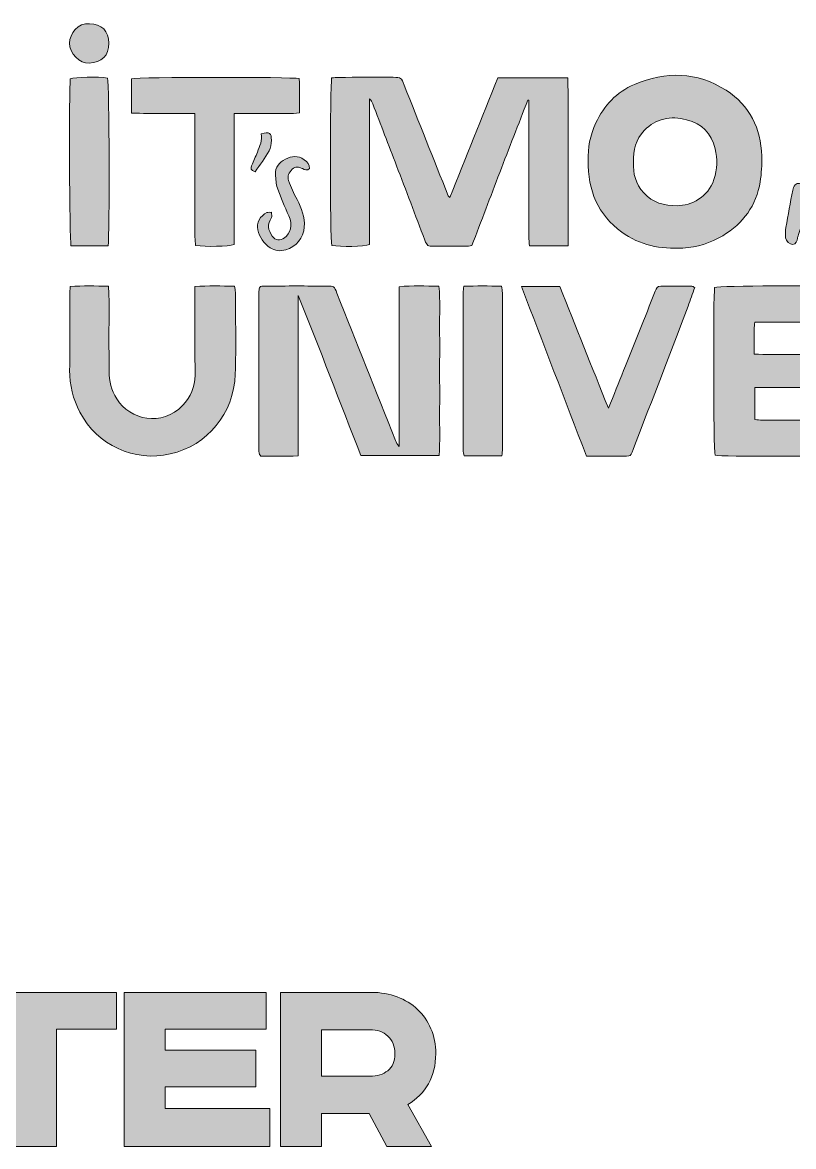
# Model space of a CAD drawing. Extents: x 187 to 1851, y -950 to -98.
# Drawn here: x 775.5 to 982.8, y -400.1 to -97.7 of the extents above; entities that cross this region are included whole.
import ezdxf

# ---------------------------------------------------------------- set-up
doc = ezdxf.new("R2010")
doc.units = 0
doc.header["$MEASUREMENT"] = 0
doc.layers.add('Слой 1', color=7, linetype='Continuous', lineweight=0)

# ---------------------------------------------------------------- blocks, each defined once
blk = doc.blocks.new('Block_1')
at = {"layer": 'Слой 1', "true_color": 0x000000, "transparency": 33554687}
h = blk.add_hatch(color=18, dxfattribs=at)
h.dxf.hatch_style = 2
edge = h.paths.add_edge_path()
edge.add_spline(control_points=[(793.53, -98), (796.78, -98.01), (798.77, -100), (798.78, -103.25), (798.79, -106.61), (796.78, -108.45), (793.43, -108.63), (790.94, -108.77), (788.06, -105.96), (788.13, -103.22), (788.19, -100.76), (790.51, -97.67), (793.53, -98)], knot_values=[0, 0, 0, 0, 1, 1, 1, 2, 2, 2, 3, 3, 3, 4, 4, 4, 4], degree=3, periodic=0)
h = blk.add_hatch(color=18, dxfattribs=at)
h.dxf.hatch_style = 2
edge = h.paths.add_edge_path()
edge.add_spline(control_points=[(939.81, -135.28), (939.63, -138.34), (940.43, -141.17), (942.56, -143.51), (944.97, -146.16), (948.05, -147.02), (951.57, -146.97), (955.33, -146.92), (959.88, -144.73), (961.45, -139.91), (962.35, -137.15), (962.45, -134.43), (961.77, -131.66), (960.77, -127.54), (958.23, -124.86), (954.1, -123.83), (949.8, -122.76), (945.82, -123.46), (942.69, -126.74), (940.49, -129.05), (939.64, -132), (939.81, -135.28)], knot_values=[0, 0, 0, 0, 1, 1, 1, 2, 2, 2, 3, 3, 3, 4, 4, 4, 5, 5, 5, 6, 6, 6, 7, 7, 7, 7], degree=3, periodic=0)
edge = h.paths.add_edge_path()
edge.add_spline(control_points=[(927.67, -134.74), (927.48, -131.56), (928.11, -128.03), (929.67, -124.72), (931.88, -120.02), (935.27, -116.4), (940.07, -114.36), (948.5, -110.78), (956.84, -110.85), (964.71, -115.93), (971.09, -120.03), (974.09, -126.13), (974.29, -133.62), (974.35, -135.93), (974.25, -138.29), (973.88, -140.58), (972.85, -146.96), (969.32, -151.68), (963.84, -155.04), (960.53, -157.07), (956.97, -158.13), (953.08, -158.36), (947.12, -158.71), (941.54, -157.66), (936.65, -154.08), (930.29, -149.42), (927.49, -143.02), (927.67, -134.74)], knot_values=[0, 0, 0, 0, 1, 1, 1, 2, 2, 2, 3, 3, 3, 4, 4, 4, 5, 5, 5, 6, 6, 6, 7, 7, 7, 8, 8, 8, 9, 9, 9, 9], degree=3, periodic=0)
h = blk.add_hatch(color=18, dxfattribs=at)
h.dxf.hatch_style = 2
edge = h.paths.add_edge_path()
edge.add_spline(control_points=[(798.52, -157.75), (795.12, -157.75), (791.82, -157.75), (788.56, -157.75), (788.15, -156.16), (788.02, -115.64), (788.38, -112.87), (789.68, -112.34), (795.81, -112.2), (798.41, -112.64), (798.86, -114.02), (799, -155.05), (798.52, -157.75)], knot_values=[0, 0, 0, 0, 1, 1, 1, 2, 2, 2, 3, 3, 3, 4, 4, 4, 4], degree=3, periodic=0)
h = blk.add_hatch(color=18, dxfattribs=at)
h.dxf.hatch_style = 2
edge = h.paths.add_edge_path()
edge.add_spline(control_points=[(804.85, -122.11), (804.85, -118.82), (804.85, -115.8), (804.85, -112.81), (806.54, -112.35), (847.84, -112.3), (849.91, -112.78), (850.11, -115.74), (850.02, -118.77), (849.97, -121.95), (847.89, -122.32), (845.96, -122.1), (844.06, -122.14), (842.19, -122.18), (840.32, -122.15), (838.45, -122.15), (836.53, -122.15), (834.62, -122.15), (832.43, -122.15), (832.43, -128.26), (832.43, -134.11), (832.43, -139.96), (832.43, -145.82), (832.43, -151.67), (832.43, -157.45), (830.82, -157.96), (824.93, -158.07), (822.04, -157.68), (821.99, -156.97), (821.89, -156.21), (821.89, -155.44), (821.88, -145.23), (821.88, -135.02), (821.88, -124.81), (821.88, -124.02), (821.88, -123.24), (821.88, -122.19), (816.1, -122.16), (810.54, -122.13), (804.85, -122.11)], knot_values=[0, 0, 0, 0, 1, 1, 1, 2, 2, 2, 3, 3, 3, 4, 4, 4, 5, 5, 5, 6, 6, 6, 7, 7, 7, 8, 8, 8, 9, 9, 9, 10, 10, 10, 11, 11, 11, 12, 12, 12, 13, 13, 13, 13], degree=3, periodic=0)
h = blk.add_hatch(color=18, dxfattribs=at)
h.dxf.hatch_style = 2
edge = h.paths.add_edge_path()
edge.add_spline(control_points=[(922.23, -157.79), (918.59, -157.79), (915.34, -157.79), (911.83, -157.79), (911.77, -156.9), (911.67, -156.07), (911.67, -155.24), (911.66, -143.75), (911.66, -132.26), (911.66, -120.77), (911.66, -120.05), (911.66, -119.32), (911.66, -118.6), (911.57, -118.58), (911.49, -118.56), (911.4, -118.54), (908.88, -125.05), (906.35, -131.55), (903.85, -138.06), (901.34, -144.6), (898.87, -151.14), (896.36, -157.72), (895.7, -157.78), (895.18, -157.88), (894.66, -157.88), (891.86, -157.89), (889.05, -157.9), (886.25, -157.88), (884.43, -157.87), (884.33, -157.82), (883.72, -156.22), (881.17, -149.56), (878.63, -142.88), (876.09, -136.21), (873.97, -130.67), (871.84, -125.12), (869.71, -119.58), (869.53, -119.1), (869.3, -118.64), (868.85, -118.22), (868.85, -131.3), (868.85, -144.39), (868.85, -157.42), (867.39, -157.98), (861.05, -158.1), (858.69, -157.65), (858.23, -156.16), (858.17, -114.72), (858.65, -112.56), (859.25, -112.52), (859.89, -112.44), (860.54, -112.44), (865.41, -112.43), (870.29, -112.43), (875.17, -112.43), (877.4, -112.43), (877.34, -112.47), (878.17, -114.56), (882.09, -124.48), (886.05, -134.4), (890.01, -144.31), (890.05, -144.43), (890.18, -144.51), (890.46, -144.8), (894.78, -134), (899.05, -123.31), (903.35, -112.56), (909.61, -112.56), (915.73, -112.56), (922.14, -112.56), (922.33, -117.59), (922.2, -122.57), (922.22, -127.54), (922.25, -132.55), (922.23, -137.56), (922.23, -142.57), (922.23, -147.57), (922.23, -152.56), (922.23, -157.79)], knot_values=[0, 0, 0, 0, 1, 1, 1, 2, 2, 2, 3, 3, 3, 4, 4, 4, 5, 5, 5, 6, 6, 6, 7, 7, 7, 8, 8, 8, 9, 9, 9, 10, 10, 10, 11, 11, 11, 12, 12, 12, 13, 13, 13, 14, 14, 14, 15, 15, 15, 16, 16, 16, 17, 17, 17, 18, 18, 18, 19, 19, 19, 20, 20, 20, 21, 21, 21, 22, 22, 22, 23, 23, 23, 24, 24, 24, 25, 25, 25, 26, 26, 26, 26], degree=3, periodic=0)
h = blk.add_hatch(color=18, dxfattribs=at)
h.dxf.hatch_style = 2
edge = h.paths.add_edge_path()
edge.add_spline(control_points=[(838.1, -137.85), (836.75, -137.51), (836.83, -136.91), (837.13, -136.21), (837.66, -134.99), (838.2, -133.78), (838.69, -132.54), (839.32, -130.95), (840.06, -129.38), (839.71, -127.62), (841.91, -127.05), (842.5, -127.41), (842.44, -129.37), (842.41, -130.34), (842.32, -131.44), (841.85, -132.25), (840.73, -134.19), (839.36, -135.99), (838.1, -137.85)], knot_values=[0, 0, 0, 0, 1, 1, 1, 2, 2, 2, 3, 3, 3, 4, 4, 4, 5, 5, 5, 6, 6, 6, 6], degree=3, periodic=0)
h = blk.add_hatch(color=18, dxfattribs=at)
h.dxf.hatch_style = 2
edge = h.paths.add_edge_path()
edge.add_spline(control_points=[(852.73, -136.99), (852.03, -137.68), (851.42, -137.25), (850.83, -136.99), (849.87, -136.56), (848.92, -136.34), (848.05, -137.17), (847.17, -138.01), (846.65, -139.07), (847.07, -140.23), (847.71, -141.97), (848.45, -143.68), (849.34, -145.31), (850.61, -147.64), (851.46, -150.03), (851.29, -152.73), (851.1, -155.57), (849.09, -158.08), (846.35, -158.85), (844.86, -159.27), (843.44, -159.13), (842.13, -158.29), (840.35, -157.16), (839.31, -155.45), (838.81, -153.47), (838.36, -151.66), (839.45, -149.66), (841.19, -148.85), (841.55, -148.68), (842.05, -148.79), (842.48, -148.76), (842.49, -149.25), (842.7, -149.87), (842.48, -150.19), (841.24, -151.94), (841.53, -153.56), (842.67, -155.18), (843.51, -156.35), (844.82, -156.53), (845.95, -155.63), (847.45, -154.42), (848.32, -152.29), (847.13, -149.67), (846.03, -147.25), (844.98, -144.8), (844.09, -142.29), (843.68, -141.13), (843.61, -139.82), (843.54, -138.57), (843.42, -136.6), (844.6, -135.32), (846.2, -134.46), (847.89, -133.54), (849.63, -133.42), (851.3, -134.6), (852.15, -135.2), (852.76, -135.92), (852.73, -136.99)], knot_values=[0, 0, 0, 0, 1, 1, 1, 2, 2, 2, 3, 3, 3, 4, 4, 4, 5, 5, 5, 6, 6, 6, 7, 7, 7, 8, 8, 8, 9, 9, 9, 10, 10, 10, 11, 11, 11, 12, 12, 12, 13, 13, 13, 14, 14, 14, 15, 15, 15, 16, 16, 16, 17, 17, 17, 18, 18, 18, 19, 19, 19, 19], degree=3, periodic=0)
h = blk.add_hatch(color=18, dxfattribs=at)
h.dxf.hatch_style = 2
edge = h.paths.add_edge_path()
edge.add_spline(control_points=[(986.1, -144.07), (987.04, -143.14), (987.82, -142.34), (988.62, -141.56), (991, -139.23), (993.2, -139.7), (994.7, -143.02), (994.27, -143.13), (993.81, -143.4), (993.48, -143.29), (992.49, -142.96), (991.79, -143.38), (991.13, -143.98), (987.68, -147.08), (985.19, -150.79), (984, -155.32), (983.96, -155.44), (983.95, -155.58), (983.92, -155.71), (983.72, -156.46), (983.7, -157.39), (982.59, -157.4), (981.85, -157.41), (980.8, -156.49), (980.71, -155.58), (980.6, -154.67), (980.64, -153.71), (980.79, -152.8), (981.37, -149.46), (982, -146.13), (982.65, -142.8), (982.75, -142.3), (982.95, -141.75), (983.28, -141.39), (983.96, -140.67), (984.98, -140.89), (985.43, -141.78), (985.6, -142.13), (985.68, -142.53), (985.8, -142.92), (985.89, -143.22), (985.96, -143.53), (986.1, -144.07)], knot_values=[0, 0, 0, 0, 1, 1, 1, 2, 2, 2, 3, 3, 3, 4, 4, 4, 5, 5, 5, 6, 6, 6, 7, 7, 7, 8, 8, 8, 9, 9, 9, 10, 10, 10, 11, 11, 11, 12, 12, 12, 13, 13, 13, 14, 14, 14, 14], degree=3, periodic=0)
h = blk.add_hatch(color=18, dxfattribs=at)
h.dxf.hatch_style = 2
edge = h.paths.add_edge_path()
edge.add_spline(control_points=[(788.34, -168.72), (791.81, -168.48), (795.11, -168.56), (798.63, -168.66), (798.68, -169.57), (798.77, -170.34), (798.78, -171.11), (798.79, -177.92), (798.76, -184.73), (798.8, -191.54), (798.81, -194.18), (799.44, -196.65), (800.85, -198.95), (804.38, -204.69), (813.1, -206.52), (818.59, -200.69), (820.78, -198.37), (821.91, -195.75), (821.91, -192.6), (821.9, -185.46), (821.9, -178.31), (821.9, -171.17), (821.9, -170.45), (821.9, -169.72), (821.9, -168.75), (825.51, -168.44), (828.94, -168.61), (832.52, -168.64), (832.62, -169.24), (832.77, -169.75), (832.77, -170.25), (832.79, -177.59), (833.01, -184.94), (832.73, -192.28), (832.32, -202.95), (825.36, -211.43), (815.26, -213.77), (805.59, -216.01), (795.62, -211.45), (790.96, -202.57), (789.09, -199), (788.16, -195.27), (788.2, -191.24), (788.26, -184.5), (788.21, -177.75), (788.22, -171.01), (788.22, -170.3), (788.29, -169.58), (788.34, -168.72)], knot_values=[0, 0, 0, 0, 1, 1, 1, 2, 2, 2, 3, 3, 3, 4, 4, 4, 5, 5, 5, 6, 6, 6, 7, 7, 7, 8, 8, 8, 9, 9, 9, 10, 10, 10, 11, 11, 11, 12, 12, 12, 13, 13, 13, 14, 14, 14, 15, 15, 15, 16, 16, 16, 16], degree=3, periodic=0)
h = blk.add_hatch(color=18, dxfattribs=at)
h.dxf.hatch_style = 2
edge = h.paths.add_edge_path()
edge.add_spline(control_points=[(839.5, -168.69), (840.05, -168.65), (840.58, -168.59), (841.1, -168.59), (846.51, -168.58), (851.92, -168.58), (857.33, -168.59), (859.33, -168.59), (859.32, -168.61), (860.08, -170.51), (865.33, -183.71), (870.58, -196.92), (875.83, -210.12), (876.05, -210.67), (876.31, -211.21), (876.81, -211.76), (876.81, -204.63), (876.81, -197.5), (876.81, -190.37), (876.81, -183.24), (876.81, -176.11), (876.81, -168.78), (880.45, -168.41), (883.87, -168.63), (887.5, -168.63), (887.89, -172.55), (887.64, -176.33), (887.68, -180.1), (887.73, -183.91), (887.69, -187.72), (887.69, -191.52), (887.69, -195.26), (887.72, -199), (887.68, -202.74), (887.65, -206.53), (887.84, -210.31), (887.56, -214.23), (880.53, -214.23), (873.68, -214.23), (866.54, -214.23), (860.88, -199.99), (855.54, -185.49), (849.61, -171.15), (849.61, -185.45), (849.61, -199.75), (849.61, -214.32), (846.11, -214.44), (842.81, -214.37), (839.64, -214.36), (839.45, -214.15), (839.4, -214.1), (839.36, -214.05), (839.32, -214), (839.26, -213.95), (839.25, -213.89), (839.19, -213.63), (839.11, -213.37), (839.11, -213.11), (839.1, -198.82), (839.1, -184.53), (839.1, -170.24), (839.1, -169.9), (839.14, -169.57), (839.19, -169.24), (839.21, -169.12), (839.32, -169.02), (839.5, -168.69)], knot_values=[0, 0, 0, 0, 1, 1, 1, 2, 2, 2, 3, 3, 3, 4, 4, 4, 5, 5, 5, 6, 6, 6, 7, 7, 7, 8, 8, 8, 9, 9, 9, 10, 10, 10, 11, 11, 11, 12, 12, 12, 13, 13, 13, 14, 14, 14, 15, 15, 15, 16, 16, 16, 17, 17, 17, 18, 18, 18, 19, 19, 19, 20, 20, 20, 21, 21, 21, 22, 22, 22, 22], degree=3, periodic=0)
h = blk.add_hatch(color=18, dxfattribs=at)
h.dxf.hatch_style = 2
edge = h.paths.add_edge_path()
edge.add_spline(control_points=[(904.41, -214.28), (900.93, -214.28), (897.68, -214.28), (894.26, -214.28), (894.17, -213.74), (894.02, -213.24), (894.02, -212.74), (894.01, -198.59), (894.01, -184.44), (894.02, -170.29), (894.02, -169.83), (894.11, -169.38), (894.2, -168.64), (897.54, -168.54), (900.84, -168.57), (904.35, -168.64), (904.43, -169.3), (904.56, -169.87), (904.57, -170.44), (904.58, -184.45), (904.58, -198.47), (904.57, -212.49), (904.57, -213), (904.48, -213.52), (904.41, -214.28)], knot_values=[0, 0, 0, 0, 1, 1, 1, 2, 2, 2, 3, 3, 3, 4, 4, 4, 5, 5, 5, 6, 6, 6, 7, 7, 7, 8, 8, 8, 8], degree=3, periodic=0)
h = blk.add_hatch(color=18, dxfattribs=at)
h.dxf.hatch_style = 2
edge = h.paths.add_edge_path()
edge.add_spline(control_points=[(927.17, -214.38), (921.31, -199.09), (915.55, -184.04), (909.69, -168.73), (913.28, -168.73), (916.51, -168.73), (919.97, -168.73), (924.28, -179.49), (928.61, -190.3), (933.08, -201.47), (934.54, -197.86), (935.87, -194.62), (937.17, -191.36), (940.01, -184.24), (942.84, -177.11), (945.65, -169.97), (945.94, -169.24), (946.21, -168.6), (947.13, -168.6), (949.93, -168.61), (952.74, -168.62), (955.54, -168.65), (955.72, -168.65), (955.89, -168.81), (956.28, -169), (955.69, -170.67), (955.13, -172.36), (954.49, -174.02), (949.71, -186.54), (944.94, -199.08), (940.09, -211.58), (938.87, -214.72), (939.61, -214.36), (935.97, -214.38), (933.1, -214.39), (930.24, -214.38), (927.17, -214.38)], knot_values=[0, 0, 0, 0, 1, 1, 1, 2, 2, 2, 3, 3, 3, 4, 4, 4, 5, 5, 5, 6, 6, 6, 7, 7, 7, 8, 8, 8, 9, 9, 9, 10, 10, 10, 11, 11, 11, 12, 12, 12, 12], degree=3, periodic=0)
h = blk.add_hatch(color=18, dxfattribs=at)
h.dxf.hatch_style = 2
edge = h.paths.add_edge_path()
edge.add_spline(control_points=[(972.45, -178.29), (972.38, -179.09), (972.3, -179.61), (972.29, -180.12), (972.28, -182.31), (972.29, -184.5), (972.29, -186.91), (978.44, -187.21), (984.42, -186.84), (990.31, -187.11), (990.79, -188.8), (990.84, -193.66), (990.4, -195.76), (988.5, -196.11), (986.51, -195.87), (984.54, -195.91), (982.53, -195.95), (980.53, -195.92), (978.53, -195.92), (976.54, -195.92), (974.56, -195.92), (972.43, -195.92), (972.43, -198.87), (972.43, -201.58), (972.43, -204.53), (973.12, -204.58), (973.82, -204.67), (974.52, -204.68), (980.47, -204.69), (986.41, -204.68), (992.35, -204.69), (993.06, -204.69), (993.77, -204.77), (994.61, -204.82), (994.61, -208.03), (994.61, -211.06), (994.61, -214.04), (992.84, -214.48), (963.53, -214.51), (961.75, -214.11), (961.33, -212.67), (961.23, -171.17), (961.64, -168.97), (962.94, -168.52), (991.73, -168.38), (994.34, -168.82), (994.84, -170.13), (994.97, -175.24), (994.53, -178.1), (992.77, -178.48), (990.91, -178.23), (989.08, -178.28), (987.28, -178.32), (985.47, -178.29), (983.67, -178.29), (981.8, -178.29), (979.93, -178.29), (978.06, -178.29), (976.27, -178.29), (974.47, -178.29), (972.45, -178.29)], knot_values=[0, 0, 0, 0, 1, 1, 1, 2, 2, 2, 3, 3, 3, 4, 4, 4, 5, 5, 5, 6, 6, 6, 7, 7, 7, 8, 8, 8, 9, 9, 9, 10, 10, 10, 11, 11, 11, 12, 12, 12, 13, 13, 13, 14, 14, 14, 15, 15, 15, 16, 16, 16, 17, 17, 17, 18, 18, 18, 19, 19, 19, 20, 20, 20, 20], degree=3, periodic=0)
at = {"layer": 'Слой 1'}
for points, knots in [([(793.53, -98), (796.78, -98.01), (798.77, -100), (798.78, -103.25), (798.79, -106.61), (796.78, -108.45), (793.43, -108.63), (790.94, -108.77), (788.06, -105.96), (788.13, -103.22), (788.19, -100.76), (790.51, -97.67), (793.53, -98)], [0, 0, 0, 0, 1, 1, 1, 2, 2, 2, 3, 3, 3, 4, 4, 4, 4]), ([(927.67, -134.74), (927.48, -131.56), (928.11, -128.03), (929.67, -124.72), (931.88, -120.02), (935.27, -116.4), (940.07, -114.36), (948.5, -110.78), (956.84, -110.85), (964.71, -115.93), (971.09, -120.03), (974.09, -126.13), (974.29, -133.62), (974.35, -135.93), (974.25, -138.29), (973.88, -140.58), (972.85, -146.96), (969.32, -151.68), (963.84, -155.04), (960.53, -157.07), (956.97, -158.13), (953.08, -158.36), (947.12, -158.71), (941.54, -157.66), (936.65, -154.08), (930.29, -149.42), (927.49, -143.02), (927.67, -134.74)], [0, 0, 0, 0, 1, 1, 1, 2, 2, 2, 3, 3, 3, 4, 4, 4, 5, 5, 5, 6, 6, 6, 7, 7, 7, 8, 8, 8, 9, 9, 9, 9]), ([(798.52, -157.75), (795.12, -157.75), (791.82, -157.75), (788.56, -157.75), (788.15, -156.16), (788.02, -115.64), (788.38, -112.87), (789.68, -112.34), (795.81, -112.2), (798.41, -112.64), (798.86, -114.02), (799, -155.05), (798.52, -157.75)], [0, 0, 0, 0, 1, 1, 1, 2, 2, 2, 3, 3, 3, 4, 4, 4, 4]), ([(804.85, -122.11), (804.85, -118.82), (804.85, -115.8), (804.85, -112.81), (806.54, -112.35), (847.84, -112.3), (849.91, -112.78), (850.11, -115.74), (850.02, -118.77), (849.97, -121.95), (847.89, -122.32), (845.96, -122.1), (844.06, -122.14), (842.19, -122.18), (840.32, -122.15), (838.45, -122.15), (836.53, -122.15), (834.62, -122.15), (832.43, -122.15), (832.43, -128.26), (832.43, -134.11), (832.43, -139.96), (832.43, -145.82), (832.43, -151.67), (832.43, -157.45), (830.82, -157.96), (824.93, -158.07), (822.04, -157.68), (821.99, -156.97), (821.89, -156.21), (821.89, -155.44), (821.88, -145.23), (821.88, -135.02), (821.88, -124.81), (821.88, -124.02), (821.88, -123.24), (821.88, -122.19), (816.1, -122.16), (810.54, -122.13), (804.85, -122.11)], [0, 0, 0, 0, 1, 1, 1, 2, 2, 2, 3, 3, 3, 4, 4, 4, 5, 5, 5, 6, 6, 6, 7, 7, 7, 8, 8, 8, 9, 9, 9, 10, 10, 10, 11, 11, 11, 12, 12, 12, 13, 13, 13, 13]), ([(922.23, -157.79), (918.59, -157.79), (915.34, -157.79), (911.83, -157.79), (911.77, -156.9), (911.67, -156.07), (911.67, -155.24), (911.66, -143.75), (911.66, -132.26), (911.66, -120.77), (911.66, -120.05), (911.66, -119.32), (911.66, -118.6), (911.57, -118.58), (911.49, -118.56), (911.4, -118.54), (908.88, -125.05), (906.35, -131.55), (903.85, -138.06), (901.34, -144.6), (898.87, -151.14), (896.36, -157.72), (895.7, -157.78), (895.18, -157.88), (894.66, -157.88), (891.86, -157.89), (889.05, -157.9), (886.25, -157.88), (884.43, -157.87), (884.33, -157.82), (883.72, -156.22), (881.17, -149.56), (878.63, -142.88), (876.09, -136.21), (873.97, -130.67), (871.84, -125.12), (869.71, -119.58), (869.53, -119.1), (869.3, -118.64), (868.85, -118.22), (868.85, -131.3), (868.85, -144.39), (868.85, -157.42), (867.39, -157.98), (861.05, -158.1), (858.69, -157.65), (858.23, -156.16), (858.17, -114.72), (858.65, -112.56), (859.25, -112.52), (859.89, -112.44), (860.54, -112.44), (865.41, -112.43), (870.29, -112.43), (875.17, -112.43), (877.4, -112.43), (877.34, -112.47), (878.17, -114.56), (882.09, -124.48), (886.05, -134.4), (890.01, -144.31), (890.05, -144.43), (890.18, -144.51), (890.46, -144.8), (894.78, -134), (899.05, -123.31), (903.35, -112.56), (909.61, -112.56), (915.73, -112.56), (922.14, -112.56), (922.33, -117.59), (922.2, -122.57), (922.22, -127.54), (922.25, -132.55), (922.23, -137.56), (922.23, -142.57), (922.23, -147.57), (922.23, -152.56), (922.23, -157.79)], [0, 0, 0, 0, 1, 1, 1, 2, 2, 2, 3, 3, 3, 4, 4, 4, 5, 5, 5, 6, 6, 6, 7, 7, 7, 8, 8, 8, 9, 9, 9, 10, 10, 10, 11, 11, 11, 12, 12, 12, 13, 13, 13, 14, 14, 14, 15, 15, 15, 16, 16, 16, 17, 17, 17, 18, 18, 18, 19, 19, 19, 20, 20, 20, 21, 21, 21, 22, 22, 22, 23, 23, 23, 24, 24, 24, 25, 25, 25, 26, 26, 26, 26]), ([(939.81, -135.28), (939.63, -138.34), (940.43, -141.17), (942.56, -143.51), (944.97, -146.16), (948.05, -147.02), (951.57, -146.97), (955.33, -146.92), (959.88, -144.73), (961.45, -139.91), (962.35, -137.15), (962.45, -134.43), (961.77, -131.66), (960.77, -127.54), (958.23, -124.86), (954.1, -123.83), (949.8, -122.76), (945.82, -123.46), (942.69, -126.74), (940.49, -129.05), (939.64, -132), (939.81, -135.28)], [0, 0, 0, 0, 1, 1, 1, 2, 2, 2, 3, 3, 3, 4, 4, 4, 5, 5, 5, 6, 6, 6, 7, 7, 7, 7]), ([(838.1, -137.85), (836.75, -137.51), (836.83, -136.91), (837.13, -136.21), (837.66, -134.99), (838.2, -133.78), (838.69, -132.54), (839.32, -130.95), (840.06, -129.38), (839.71, -127.62), (841.91, -127.05), (842.5, -127.41), (842.44, -129.37), (842.41, -130.34), (842.32, -131.44), (841.85, -132.25), (840.73, -134.19), (839.36, -135.99), (838.1, -137.85)], [0, 0, 0, 0, 1, 1, 1, 2, 2, 2, 3, 3, 3, 4, 4, 4, 5, 5, 5, 6, 6, 6, 6]), ([(852.73, -136.99), (852.03, -137.68), (851.42, -137.25), (850.83, -136.99), (849.87, -136.56), (848.92, -136.34), (848.05, -137.17), (847.17, -138.01), (846.65, -139.07), (847.07, -140.23), (847.71, -141.97), (848.45, -143.68), (849.34, -145.31), (850.61, -147.64), (851.46, -150.03), (851.29, -152.73), (851.1, -155.57), (849.09, -158.08), (846.35, -158.85), (844.86, -159.27), (843.44, -159.13), (842.13, -158.29), (840.35, -157.16), (839.31, -155.45), (838.81, -153.47), (838.36, -151.66), (839.45, -149.66), (841.19, -148.85), (841.55, -148.68), (842.05, -148.79), (842.48, -148.76), (842.49, -149.25), (842.7, -149.87), (842.48, -150.19), (841.24, -151.94), (841.53, -153.56), (842.67, -155.18), (843.51, -156.35), (844.82, -156.53), (845.95, -155.63), (847.45, -154.42), (848.32, -152.29), (847.13, -149.67), (846.03, -147.25), (844.98, -144.8), (844.09, -142.29), (843.68, -141.13), (843.61, -139.82), (843.54, -138.57), (843.42, -136.6), (844.6, -135.32), (846.2, -134.46), (847.89, -133.54), (849.63, -133.42), (851.3, -134.6), (852.15, -135.2), (852.76, -135.92), (852.73, -136.99)], [0, 0, 0, 0, 1, 1, 1, 2, 2, 2, 3, 3, 3, 4, 4, 4, 5, 5, 5, 6, 6, 6, 7, 7, 7, 8, 8, 8, 9, 9, 9, 10, 10, 10, 11, 11, 11, 12, 12, 12, 13, 13, 13, 14, 14, 14, 15, 15, 15, 16, 16, 16, 17, 17, 17, 18, 18, 18, 19, 19, 19, 19]), ([(986.1, -144.07), (987.04, -143.14), (987.82, -142.34), (988.62, -141.56), (991, -139.23), (993.2, -139.7), (994.7, -143.02), (994.27, -143.13), (993.81, -143.4), (993.48, -143.29), (992.49, -142.96), (991.79, -143.38), (991.13, -143.98), (987.68, -147.08), (985.19, -150.79), (984, -155.32), (983.96, -155.44), (983.95, -155.58), (983.92, -155.71), (983.72, -156.46), (983.7, -157.39), (982.59, -157.4), (981.85, -157.41), (980.8, -156.49), (980.71, -155.58), (980.6, -154.67), (980.64, -153.71), (980.79, -152.8), (981.37, -149.46), (982, -146.13), (982.65, -142.8), (982.75, -142.3), (982.95, -141.75), (983.28, -141.39), (983.96, -140.67), (984.98, -140.89), (985.43, -141.78), (985.6, -142.13), (985.68, -142.53), (985.8, -142.92), (985.89, -143.22), (985.96, -143.53), (986.1, -144.07)], [0, 0, 0, 0, 1, 1, 1, 2, 2, 2, 3, 3, 3, 4, 4, 4, 5, 5, 5, 6, 6, 6, 7, 7, 7, 8, 8, 8, 9, 9, 9, 10, 10, 10, 11, 11, 11, 12, 12, 12, 13, 13, 13, 14, 14, 14, 14]), ([(788.34, -168.72), (791.81, -168.48), (795.11, -168.56), (798.63, -168.66), (798.68, -169.57), (798.77, -170.34), (798.78, -171.11), (798.79, -177.92), (798.76, -184.73), (798.8, -191.54), (798.81, -194.18), (799.44, -196.65), (800.85, -198.95), (804.38, -204.69), (813.1, -206.52), (818.59, -200.69), (820.78, -198.37), (821.91, -195.75), (821.91, -192.6), (821.9, -185.46), (821.9, -178.31), (821.9, -171.17), (821.9, -170.45), (821.9, -169.72), (821.9, -168.75), (825.51, -168.44), (828.94, -168.61), (832.52, -168.64), (832.62, -169.24), (832.77, -169.75), (832.77, -170.25), (832.79, -177.59), (833.01, -184.94), (832.73, -192.28), (832.32, -202.95), (825.36, -211.43), (815.26, -213.77), (805.59, -216.01), (795.62, -211.45), (790.96, -202.57), (789.09, -199), (788.16, -195.27), (788.2, -191.24), (788.26, -184.5), (788.21, -177.75), (788.22, -171.01), (788.22, -170.3), (788.29, -169.58), (788.34, -168.72)], [0, 0, 0, 0, 1, 1, 1, 2, 2, 2, 3, 3, 3, 4, 4, 4, 5, 5, 5, 6, 6, 6, 7, 7, 7, 8, 8, 8, 9, 9, 9, 10, 10, 10, 11, 11, 11, 12, 12, 12, 13, 13, 13, 14, 14, 14, 15, 15, 15, 16, 16, 16, 16]), ([(839.5, -168.69), (840.05, -168.65), (840.58, -168.59), (841.1, -168.59), (846.51, -168.58), (851.92, -168.58), (857.33, -168.59), (859.33, -168.59), (859.32, -168.61), (860.08, -170.51), (865.33, -183.71), (870.58, -196.92), (875.83, -210.12), (876.05, -210.67), (876.31, -211.21), (876.81, -211.76), (876.81, -204.63), (876.81, -197.5), (876.81, -190.37), (876.81, -183.24), (876.81, -176.11), (876.81, -168.78), (880.45, -168.41), (883.87, -168.63), (887.5, -168.63), (887.89, -172.55), (887.64, -176.33), (887.68, -180.1), (887.73, -183.91), (887.69, -187.72), (887.69, -191.52), (887.69, -195.26), (887.72, -199), (887.68, -202.74), (887.65, -206.53), (887.84, -210.31), (887.56, -214.23), (880.53, -214.23), (873.68, -214.23), (866.54, -214.23), (860.88, -199.99), (855.54, -185.49), (849.61, -171.15), (849.61, -185.45), (849.61, -199.75), (849.61, -214.32), (846.11, -214.44), (842.81, -214.37), (839.64, -214.36), (839.45, -214.15), (839.4, -214.1), (839.36, -214.05), (839.32, -214), (839.26, -213.95), (839.25, -213.89), (839.19, -213.63), (839.11, -213.37), (839.11, -213.11), (839.1, -198.82), (839.1, -184.53), (839.1, -170.24), (839.1, -169.9), (839.14, -169.57), (839.19, -169.24), (839.21, -169.12), (839.32, -169.02), (839.5, -168.69)], [0, 0, 0, 0, 1, 1, 1, 2, 2, 2, 3, 3, 3, 4, 4, 4, 5, 5, 5, 6, 6, 6, 7, 7, 7, 8, 8, 8, 9, 9, 9, 10, 10, 10, 11, 11, 11, 12, 12, 12, 13, 13, 13, 14, 14, 14, 15, 15, 15, 16, 16, 16, 17, 17, 17, 18, 18, 18, 19, 19, 19, 20, 20, 20, 21, 21, 21, 22, 22, 22, 22]), ([(904.41, -214.28), (900.93, -214.28), (897.68, -214.28), (894.26, -214.28), (894.17, -213.74), (894.02, -213.24), (894.02, -212.74), (894.01, -198.59), (894.01, -184.44), (894.02, -170.29), (894.02, -169.83), (894.11, -169.38), (894.2, -168.64), (897.54, -168.54), (900.84, -168.57), (904.35, -168.64), (904.43, -169.3), (904.56, -169.87), (904.57, -170.44), (904.58, -184.45), (904.58, -198.47), (904.57, -212.49), (904.57, -213), (904.48, -213.52), (904.41, -214.28)], [0, 0, 0, 0, 1, 1, 1, 2, 2, 2, 3, 3, 3, 4, 4, 4, 5, 5, 5, 6, 6, 6, 7, 7, 7, 8, 8, 8, 8]), ([(927.17, -214.38), (921.31, -199.09), (915.55, -184.04), (909.69, -168.73), (913.28, -168.73), (916.51, -168.73), (919.97, -168.73), (924.28, -179.49), (928.61, -190.3), (933.08, -201.47), (934.54, -197.86), (935.87, -194.62), (937.17, -191.36), (940.01, -184.24), (942.84, -177.11), (945.65, -169.97), (945.94, -169.24), (946.21, -168.6), (947.13, -168.6), (949.93, -168.61), (952.74, -168.62), (955.54, -168.65), (955.72, -168.65), (955.89, -168.81), (956.28, -169), (955.69, -170.67), (955.13, -172.36), (954.49, -174.02), (949.71, -186.54), (944.94, -199.08), (940.09, -211.58), (938.87, -214.72), (939.61, -214.36), (935.97, -214.38), (933.1, -214.39), (930.24, -214.38), (927.17, -214.38)], [0, 0, 0, 0, 1, 1, 1, 2, 2, 2, 3, 3, 3, 4, 4, 4, 5, 5, 5, 6, 6, 6, 7, 7, 7, 8, 8, 8, 9, 9, 9, 10, 10, 10, 11, 11, 11, 12, 12, 12, 12]), ([(972.45, -178.29), (972.38, -179.09), (972.3, -179.61), (972.29, -180.12), (972.28, -182.31), (972.29, -184.5), (972.29, -186.91), (978.44, -187.21), (984.42, -186.84), (990.31, -187.11), (990.79, -188.8), (990.84, -193.66), (990.4, -195.76), (988.5, -196.11), (986.51, -195.87), (984.54, -195.91), (982.53, -195.95), (980.53, -195.92), (978.53, -195.92), (976.54, -195.92), (974.56, -195.92), (972.43, -195.92), (972.43, -198.87), (972.43, -201.58), (972.43, -204.53), (973.12, -204.58), (973.82, -204.67), (974.52, -204.68), (980.47, -204.69), (986.41, -204.68), (992.35, -204.69), (993.06, -204.69), (993.77, -204.77), (994.61, -204.82), (994.61, -208.03), (994.61, -211.06), (994.61, -214.04), (992.84, -214.48), (963.53, -214.51), (961.75, -214.11), (961.33, -212.67), (961.23, -171.17), (961.64, -168.97), (962.94, -168.52), (991.73, -168.38), (994.34, -168.82), (994.84, -170.13), (994.97, -175.24), (994.53, -178.1), (992.77, -178.48), (990.91, -178.23), (989.08, -178.28), (987.28, -178.32), (985.47, -178.29), (983.67, -178.29), (981.8, -178.29), (979.93, -178.29), (978.06, -178.29), (976.27, -178.29), (974.47, -178.29), (972.45, -178.29)], [0, 0, 0, 0, 1, 1, 1, 2, 2, 2, 3, 3, 3, 4, 4, 4, 5, 5, 5, 6, 6, 6, 7, 7, 7, 8, 8, 8, 9, 9, 9, 10, 10, 10, 11, 11, 11, 12, 12, 12, 13, 13, 13, 14, 14, 14, 15, 15, 15, 16, 16, 16, 17, 17, 17, 18, 18, 18, 19, 19, 19, 20, 20, 20, 20])]:
    blk.add_open_spline(points, degree=3, knots=knots, dxfattribs=at)
blk = doc.blocks.new('Block_0')
at = {"layer": 'Слой 1'}
blk.add_blockref('Block_1', (0, 0), dxfattribs=at)
blk = doc.blocks.new('Block_33')
at = {"layer": 'Слой 1', "true_color": 0x000000, "transparency": 33554687}
h = blk.add_hatch(color=18, dxfattribs=at)
h.dxf.hatch_style = 2
edge = h.paths.add_edge_path()
edge.add_spline(control_points=[(800.78, -358.66), (800.78, -358.66), (800.78, -368.56), (800.78, -368.56), (800.78, -368.56), (784.65, -368.56), (784.65, -368.56), (784.65, -368.56), (784.65, -400.13), (784.65, -400.13), (784.65, -400.13), (773.63, -400.13), (773.63, -400.13), (773.63, -400.13), (773.63, -368.56), (773.63, -368.56), (773.63, -368.56), (757.5, -368.56), (757.5, -368.56), (757.5, -368.56), (757.5, -358.66), (757.5, -358.66), (757.5, -358.66), (800.78, -358.66), (800.78, -358.66)], knot_values=[0, 0, 0, 0, 1, 1, 1, 2, 2, 2, 3, 3, 3, 4, 4, 4, 5, 5, 5, 6, 6, 6, 7, 7, 7, 8, 8, 8, 8], degree=3, periodic=0)
h = blk.add_hatch(color=18, dxfattribs=at)
h.dxf.hatch_style = 2
edge = h.paths.add_edge_path()
edge.add_spline(control_points=[(841.05, -358.66), (841.05, -358.66), (841.05, -368.56), (841.05, -368.56), (841.05, -368.56), (813.9, -368.56), (813.9, -368.56), (813.9, -368.56), (813.9, -374.18), (813.9, -374.18), (813.9, -374.18), (838.28, -374.18), (838.28, -374.18), (838.28, -374.18), (838.28, -384.08), (838.28, -384.08), (838.28, -384.08), (813.9, -384.08), (813.9, -384.08), (813.9, -384.08), (813.9, -389.93), (813.9, -389.93), (813.9, -389.93), (842.03, -389.93), (842.03, -389.93), (842.03, -389.93), (842.03, -400.13), (842.03, -400.13), (842.03, -400.13), (802.88, -400.13), (802.88, -400.13), (802.88, -400.13), (802.88, -358.66), (802.88, -358.66), (802.88, -358.66), (841.05, -358.66), (841.05, -358.66)], knot_values=[0, 0, 0, 0, 1, 1, 1, 2, 2, 2, 3, 3, 3, 4, 4, 4, 5, 5, 5, 6, 6, 6, 7, 7, 7, 8, 8, 8, 9, 9, 9, 10, 10, 10, 11, 11, 11, 12, 12, 12, 12], degree=3, periodic=0)
h = blk.add_hatch(color=18, dxfattribs=at)
h.dxf.hatch_style = 2
edge = h.paths.add_edge_path()
edge.add_spline(control_points=[(855.9, -381.23), (855.9, -381.23), (868.95, -381.23), (868.95, -381.23), (870.9, -381.23), (872.5, -380.73), (873.75, -379.73), (875, -378.73), (875.63, -377.21), (875.63, -375.16), (875.63, -373.16), (875, -371.58), (873.75, -370.43), (872.5, -369.28), (870.9, -368.71), (868.95, -368.71), (868.95, -368.71), (855.9, -368.71), (855.9, -368.71), (855.9, -368.71), (855.9, -381.23), (855.9, -381.23)], knot_values=[0, 0, 0, 0, 1, 1, 1, 2, 2, 2, 3, 3, 3, 4, 4, 4, 5, 5, 5, 6, 6, 6, 7, 7, 7, 7], degree=3, periodic=0)
edge = h.paths.add_edge_path()
edge.add_spline(control_points=[(869.36, -358.66), (871.85, -358.66), (874.16, -359.06), (876.28, -359.86), (878.4, -360.66), (880.22, -361.78), (881.75, -363.23), (883.27, -364.69), (884.47, -366.42), (885.34, -368.45), (886.21, -370.47), (886.65, -372.71), (886.65, -375.16), (886.65, -378.26), (885.99, -380.96), (884.67, -383.26), (883.34, -385.56), (881.51, -387.41), (879.16, -388.81), (879.16, -388.81), (885.46, -400.13), (885.46, -400.13), (885.46, -400.13), (873.49, -400.13), (873.49, -400.13), (873.49, -400.13), (868.77, -391.28), (868.77, -391.28), (868.77, -391.28), (855.9, -391.28), (855.9, -391.28), (855.9, -391.28), (855.9, -400.13), (855.9, -400.13), (855.9, -400.13), (844.88, -400.13), (844.88, -400.13), (844.88, -400.13), (844.88, -358.66), (844.88, -358.66), (844.88, -358.66), (869.36, -358.66), (869.36, -358.66)], knot_values=[0, 0, 0, 0, 1, 1, 1, 2, 2, 2, 3, 3, 3, 4, 4, 4, 5, 5, 5, 6, 6, 6, 7, 7, 7, 8, 8, 8, 9, 9, 9, 10, 10, 10, 11, 11, 11, 12, 12, 12, 13, 13, 13, 14, 14, 14, 14], degree=3, periodic=0)
at = {"layer": 'Слой 1'}
for points, knots in [([(800.78, -358.66), (800.78, -358.66), (800.78, -368.56), (800.78, -368.56), (800.78, -368.56), (784.65, -368.56), (784.65, -368.56), (784.65, -368.56), (784.65, -400.13), (784.65, -400.13), (784.65, -400.13), (773.63, -400.13), (773.63, -400.13), (773.63, -400.13), (773.63, -368.56), (773.63, -368.56), (773.63, -368.56), (757.5, -368.56), (757.5, -368.56), (757.5, -368.56), (757.5, -358.66), (757.5, -358.66), (757.5, -358.66), (800.78, -358.66), (800.78, -358.66)], [0, 0, 0, 0, 1, 1, 1, 2, 2, 2, 3, 3, 3, 4, 4, 4, 5, 5, 5, 6, 6, 6, 7, 7, 7, 8, 8, 8, 8]), ([(841.05, -358.66), (841.05, -358.66), (841.05, -368.56), (841.05, -368.56), (841.05, -368.56), (813.9, -368.56), (813.9, -368.56), (813.9, -368.56), (813.9, -374.18), (813.9, -374.18), (813.9, -374.18), (838.28, -374.18), (838.28, -374.18), (838.28, -374.18), (838.28, -384.08), (838.28, -384.08), (838.28, -384.08), (813.9, -384.08), (813.9, -384.08), (813.9, -384.08), (813.9, -389.93), (813.9, -389.93), (813.9, -389.93), (842.03, -389.93), (842.03, -389.93), (842.03, -389.93), (842.03, -400.13), (842.03, -400.13), (842.03, -400.13), (802.88, -400.13), (802.88, -400.13), (802.88, -400.13), (802.88, -358.66), (802.88, -358.66), (802.88, -358.66), (841.05, -358.66), (841.05, -358.66)], [0, 0, 0, 0, 1, 1, 1, 2, 2, 2, 3, 3, 3, 4, 4, 4, 5, 5, 5, 6, 6, 6, 7, 7, 7, 8, 8, 8, 9, 9, 9, 10, 10, 10, 11, 11, 11, 12, 12, 12, 12]), ([(869.36, -358.66), (871.85, -358.66), (874.16, -359.06), (876.28, -359.86), (878.4, -360.66), (880.22, -361.78), (881.75, -363.23), (883.27, -364.69), (884.47, -366.42), (885.34, -368.45), (886.21, -370.47), (886.65, -372.71), (886.65, -375.16), (886.65, -378.26), (885.99, -380.96), (884.67, -383.26), (883.34, -385.56), (881.51, -387.41), (879.16, -388.81), (879.16, -388.81), (885.46, -400.13), (885.46, -400.13), (885.46, -400.13), (873.49, -400.13), (873.49, -400.13), (873.49, -400.13), (868.77, -391.28), (868.77, -391.28), (868.77, -391.28), (855.9, -391.28), (855.9, -391.28), (855.9, -391.28), (855.9, -400.13), (855.9, -400.13), (855.9, -400.13), (844.88, -400.13), (844.88, -400.13), (844.88, -400.13), (844.88, -358.66), (844.88, -358.66), (844.88, -358.66), (869.36, -358.66), (869.36, -358.66)], [0, 0, 0, 0, 1, 1, 1, 2, 2, 2, 3, 3, 3, 4, 4, 4, 5, 5, 5, 6, 6, 6, 7, 7, 7, 8, 8, 8, 9, 9, 9, 10, 10, 10, 11, 11, 11, 12, 12, 12, 13, 13, 13, 14, 14, 14, 14]), ([(855.9, -381.23), (855.9, -381.23), (868.95, -381.23), (868.95, -381.23), (870.9, -381.23), (872.5, -380.73), (873.75, -379.73), (875, -378.73), (875.63, -377.21), (875.63, -375.16), (875.63, -373.16), (875, -371.58), (873.75, -370.43), (872.5, -369.28), (870.9, -368.71), (868.95, -368.71), (868.95, -368.71), (855.9, -368.71), (855.9, -368.71), (855.9, -368.71), (855.9, -381.23), (855.9, -381.23)], [0, 0, 0, 0, 1, 1, 1, 2, 2, 2, 3, 3, 3, 4, 4, 4, 5, 5, 5, 6, 6, 6, 7, 7, 7, 7])]:
    blk.add_open_spline(points, degree=3, knots=knots, dxfattribs=at)
blk = doc.blocks.new('Block_32')
at = {"layer": 'Слой 1'}
blk.add_blockref('Block_33', (0, 0), dxfattribs=at)
blk = doc.blocks.new('Block_30')
at = {"layer": 'Слой 1'}
blk.add_blockref('Block_32', (0, 0), dxfattribs=at)

msp = doc.modelspace()

# ---------------------------------------------------------------- block references
at = {"layer": 'Слой 1'}
for name in ['Block_0', 'Block_30']:
    msp.add_blockref(name, (0, 0), dxfattribs=at)

doc.saveas('drawing.dxf')
